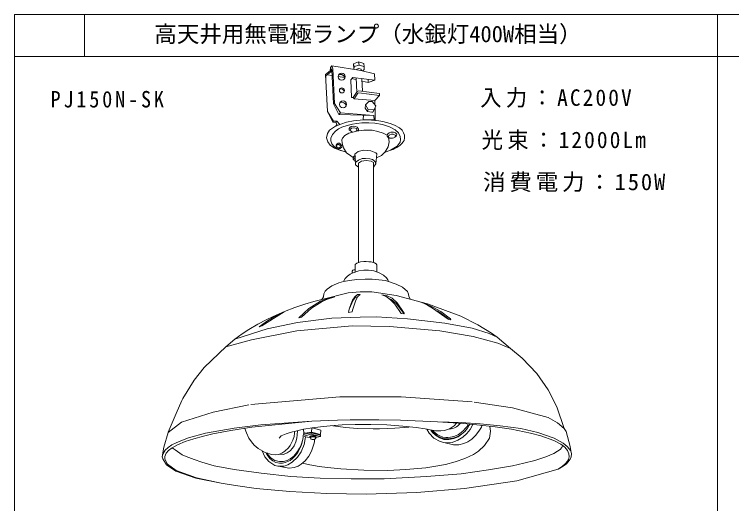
# Model space of a CAD drawing. Units: millimetres, scale not verified. Extents: x -1348 to 1152, y -2025 to -250.
# Drawn here: x -1348 to -710, y -685 to -250 of the extents above; entities that cross this region are included whole.
import ezdxf
from ezdxf.enums import TextEntityAlignment as Align

# ---------------------------------------------------------------- set-up
doc = ezdxf.new("R2010")
doc.units = ezdxf.units.MM
doc.header["$LTSCALE"] = 5
doc.layers.add('0-0_絵', color=7, linetype='Continuous', lineweight=20)
doc.layers.add('0-2_枠', color=7, linetype='Continuous', lineweight=20)
doc.layers.add('0-1_文字', color=7, linetype='Continuous')
doc.styles.add('ＭＳ ゴシック', font='')
doc.styles.get('ＭＳ ゴシック').set_extended_font_data('MS Gothic')

msp = doc.modelspace()

# ---------------------------------------------------------------- linework, layer by layer
at = {"layer": '0-0_絵'}
for p, q in [((-1041.463, -295.053), (-1041.964, -291.978)), ((-1046.344, -293.777), (-1045.994, -296.155)), ((-1039.563, -298.561), (-1039.372, -299.9)), ((-1069.746, -303.49), (-1065.497, -304.154)), ((-1060.15, -304.99), (-1054.331, -305.899)), ((-1043.977, -306.279), (-1043.591, -319.05)), ((-1038.333, -317.977), (-1038.896, -307.056)), ((-1033.3, -310.467), (-1027.601, -308.161)), ((-1045.877, -324.811), (-1042.564, -319.888)), ((-1033.271, -334.264), (-1034.093, -336.09)), ((-1029.163, -336.638), (-1028.158, -334.629)), ((-1027.191, -344.305), (-1027.321, -332.815)), ((-1037.728, -343.204), (-1037.649, -339.508)), ((-1061.298, -344.861), (-1064.23, -344.664)), ((-1060.709, -348.491), (-1062.295, -345.91)), ((-1061.237, -347.632), (-1062.263, -349.155)), ((-1025.779, -373.85), (-1026.547, -382.789)), ((-1044.215, -380.962), (-1044.111, -380.823)), ((-1028.617, -381.517), (-1028.617, -385.502)), ((-1041.948, -385.502), (-1041.948, -470.577)), ((-1028.675, -470.523), (-1028.675, -385.502)), ((-1044.923, -478.77), (-1044.923, -472.89)), ((-1017.054, -499.697), (-1021.19, -499.247)), ((-918.591, -536.813), (-907.021, -546.794)), ((-1004.649, -610.742), (-971.658, -612.129)), ((-1141.677, -621.894), (-1142.945, -617.954)), ((-1083.648, -621.242), (-1083.5, -617.469)), ((-923.348, -616.332), (-923.346, -616.313)), ((-1098.776, -620.616), (-1096.609, -620.091)), ((-1096.78, -620.13), (-1090.929, -618.758)), ((-1090.002, -622.268), (-1090.685, -621.586)), ((-1084.203, -623.166), (-1084.166, -621.945)), ((-979.22, -622.172), (-981.238, -618.717)), ((-1090.048, -625.127), (-1084.61, -626.348)), ((-1089.37, -627.387), (-1089.046, -625.401)), ((-1080.096, -626.052), (-1075.842, -625.164)), ((-960.985, -630.71), (-966.153, -630.573)), ((-1103.088, -674.248), (-1070.032, -675.88))]:
    msp.add_line(p, q, dxfattribs=at)
for points in [[(-1038.017, -300.07), (-1036.89, -298.802), (-1037.031, -296.267), (-1037.192, -293.308), (-1041.964, -291.978), (-1046.344, -293.777), (-1046.266, -298.47)], [(-1027.352, -330.121), (-1027.393, -326.454), (-1023.44, -321.782), (-1023.44, -320.172), (-1041.617, -317.806), (-1043.132, -318.374), (-1046.729, -323.675), (-1048.15, -323.581), (-1048.718, -308.054), (-1047.013, -305.877), (-1027.601, -308.161), (-1027.663, -302.752), (-1039.846, -299.566), (-1065.597, -295.542), (-1066.877, -297.035), (-1067.09, -299.914), (-1071.234, -303.258), (-1069.689, -336.218), (-1064.23, -344.664), (-1064.848, -345.488), (-1069.689, -336.218)], [(-1064.37, -329.38), (-1065.722, -299.127), (-1066.237, -297.995), (-1066.557, -298.315), (-1066.557, -300.767), (-1070.929, -304.5), (-1070.929, -307.973)], [(-1065.597, -295.542), (-1064.744, -298.101), (-1063.464, -329.026), (-1058.114, -337.238), (-1059.411, -338.763), (-1064.37, -329.38)], [(-1046.117, -298.849), (-1045.994, -296.155), (-1041.463, -295.053), (-1038.157, -295.788), (-1037.031, -296.267)], [(-1039.563, -298.561), (-1041.667, -297.796), (-1043.388, -298.561), (-1043.403, -298.989)], [(-1047.826, -306.915), (-1045.483, -307.281), (-1043.934, -307.686)], [(-1038.794, -309.031), (-1033.3, -310.467), (-1033.3, -307.49)], [(-1027.393, -326.454), (-1045.877, -324.811), (-1046.729, -323.675)], [(-1042.564, -319.888), (-1041.617, -319.415), (-1023.44, -321.782)], [(-1029.163, -336.638), (-1030.076, -336.729), (-1034.093, -336.09), (-1036.011, -333.259), (-1035.919, -330.063)], [(-1058.114, -337.238), (-1028.302, -339.772), (-1059.411, -338.763)], [(-1057.079, -371.188), (-1063.393, -368.725), (-1067.07, -366.054), (-1069.291, -363.07), (-1070.401, -359.462), (-1069.499, -355.785), (-1067.695, -352.732), (-1065.266, -350.997), (-1062.352, -349.193), (-1057.799, -347.248), (-1052.683, -345.649), (-1046.447, -344.45), (-1040.451, -343.73), (-1035.574, -343.651), (-1030.457, -343.81), (-1025.58, -344.13), (-1020.384, -345.01), (-1013.908, -346.689), (-1010.071, -348.208), (-1005.673, -350.766), (-1003.275, -352.765), (-1001.916, -355.163), (-1001.036, -357.322), (-1001.116, -359.48), (-1001.516, -361.879), (-1002.156, -362.998), (-1003.355, -364.597), (-1005.354, -366.436), (-1007.832, -368.274), (-1011.11, -369.873), (-1013.271, -370.399)], [(-1037.728, -343.204), (-1028.134, -343.597), (-1028.302, -339.772)], [(-1018.794, -372.462), (-1013.438, -370.503), (-1007.561, -366.846), (-1005.079, -363.319), (-1004.557, -360.968), (-1004.948, -358.225), (-1006.516, -354.96), (-1009.536, -352.408), (-1014.422, -349.805), (-1020.815, -347.796), (-1027.39, -346.609), (-1032.824, -346.198), (-1038.988, -346.335), (-1043.463, -346.837), (-1047.222, -347.413), (-1051.943, -348.593), (-1056.75, -350.043), (-1059.808, -351.523), (-1062.569, -353.759), (-1065.087, -356.456), (-1066.581, -359.726), (-1066.698, -362.285), (-1065.737, -364.902), (-1063.8, -367.065), (-1061.277, -368.947), (-1058.415, -370.432), (-1055.704, -371.4), (-1053.027, -372.248)], [(-1064.848, -345.488), (-1062.295, -345.91), (-1061.298, -344.861), (-1058.565, -347.575)], [(-1049.608, -350.243), (-1050.421, -351.25), (-1050.226, -352.322), (-1049.088, -353.427), (-1047.561, -354.077)], [(-1042.752, -353.46), (-1042.037, -352.647), (-1041.972, -351.77), (-1043.142, -350.178), (-1044.637, -349.43), (-1046.554, -349.041), (-1048.438, -349.495), (-1049.608, -350.243)], [(-1044.921, -378.178), (-1052.612, -372.923), (-1055.387, -368.412), (-1056.567, -364.374), (-1056.723, -361.361), (-1056.319, -359.932), (-1054.207, -357.385), (-1050.604, -355.397), (-1047.051, -354.455), (-1043.704, -353.568), (-1037.13, -352.808), (-1029.958, -352.862), (-1024.741, -353.949), (-1019.96, -355.307), (-1016.389, -357.139)], [(-1049.195, -353.243), (-1049.521, -352.578), (-1049.261, -351.693), (-1048.22, -351.016), (-1046.217, -350.799), (-1045.754, -350.759), (-1043.715, -351.179), (-1043.429, -352.63), (-1043.514, -353.086), (-1044.061, -353.551)], [(-1016.214, -356.344), (-1016.612, -357.994), (-1015.815, -358.905), (-1014.976, -359.165)], [(-1014.905, -359.19), (-1015.417, -358.393), (-1015.36, -357.994), (-1015.019, -357.482), (-1014.62, -357.084), (-1014.108, -356.742), (-1012.685, -356.344), (-1011.149, -356.401), (-1010.067, -356.742), (-1009.157, -357.255), (-1009.271, -358.336), (-1008.872, -358.393), (-1008.531, -358.108), (-1008.133, -357.368), (-1007.905, -356.344), (-1009.214, -355.035), (-1011.035, -354.58), (-1013.141, -354.523), (-1014.791, -355.035), (-1016.214, -356.344)], [(-1015.347, -359.05), (-1015.192, -359.333), (-1014.86, -363.19), (-1015.525, -367.579), (-1018.18, -371.995), (-1021.686, -375.342), (-1026.084, -377.404)], [(-1013.141, -359.929), (-1014.108, -359.816), (-1014.905, -359.19)], [(-1013.141, -359.929), (-1011.889, -359.986), (-1010.523, -359.645), (-1009.555, -358.905), (-1009.271, -358.45), (-1009.271, -358.336)], [(-1044.344, -379.4), (-1045.984, -379.527), (-1046.742, -378.391), (-1046.742, -376.75), (-1045.858, -375.993), (-1044.344, -375.993)], [(-1028.617, -381.517), (-1030.885, -380.32), (-1035.272, -379.62), (-1039.277, -380.383), (-1042.136, -382.026), (-1042.136, -385.502), (-1044.56, -383.476), (-1045.279, -374.125), (-1042.227, -371.755), (-1037.422, -370.523), (-1031.139, -371.015), (-1026.622, -372.805), (-1025.779, -373.85)], [(-1028.617, -385.502), (-1026.547, -382.789), (-1027.08, -380.797), (-1028.338, -379.613), (-1029.67, -378.725), (-1031.964, -378.207), (-1035.886, -377.985), (-1038.846, -378.059), (-1042.102, -379.317), (-1044.174, -380.871), (-1044.675, -381.974)], [(-1044.921, -472.89), (-1044.825, -472.32), (-1043.613, -471.16), (-1040.253, -469.983), (-1037.141, -469.63), (-1035.098, -469.596), (-1032.787, -469.701), (-1030.863, -469.901), (-1027.894, -470.745), (-1026.171, -471.727), (-1025.682, -472.514), (-1025.682, -478.832)], [(-1047.607, -479.796), (-1047.587, -478.03), (-1047.067, -477.294), (-1046.231, -476.823), (-1045.513, -476.907), (-1044.923, -477.284)], [(-1046.866, -479.478), (-1041.714, -477.892), (-1037.4, -477.209), (-1033.222, -477.224), (-1028.406, -477.976), (-1023.633, -479.498), (-1019.782, -481.702), (-1017.187, -484.048), (-1015.907, -485.824), (-1014.904, -487.551)], [(-1074.535, -503.33), (-1073.235, -500.99), (-1072.734, -498.294), (-1071.56, -495.988), (-1069.869, -494.08), (-1065.568, -491.179), (-1059.486, -488.62), (-1055.387, -487.459), (-1053.751, -484.737), (-1051.899, -482.697), (-1049.275, -480.698), (-1046.99, -479.528)], [(-1018.147, -486.551), (-1024.062, -485.709), (-1029.967, -485.253), (-1036.147, -485.169), (-1043.46, -485.514), (-1050.069, -486.401), (-1055.387, -487.459)], [(-996.072, -502.785), (-997.349, -500.58), (-997.577, -498.663), (-998.59, -496.294), (-1002.792, -492.309), (-1008.385, -489.561), (-1018.147, -486.551)], [(-918.591, -536.813), (-923.688, -533.239), (-935.914, -525.955), (-951.127, -518.214), (-980.585, -507.154), (-1008.437, -499.788), (-1030.202, -496.601), (-1040.612, -496.612), (-1051.208, -497.492), (-1074.535, -503.33), (-1081.833, -505.207), (-1089.685, -507.512), (-1098.542, -510.54), (-1107.805, -514.108), (-1117.741, -518.325), (-1124.176, -521.479), (-1131.508, -525.42), (-1139.4, -530.16), (-1145.274, -533.949), (-1151.982, -538.574)], [(-1042.762, -501.155), (-1044.381, -504.044), (-1047.419, -512.68), (-1047.75, -514.448), (-1050.913, -514.9), (-1050.259, -511.806)], [(-1021.19, -499.247), (-1017.369, -500.778), (-1013.481, -503.561), (-1009.586, -507.59), (-1004.158, -515.687), (-1001.44, -516.205), (-1008.475, -506.751), (-1013.078, -503.22), (-1016.191, -501.513)], [(-1017.054, -499.697), (-1012.177, -502.115), (-1007.684, -506.304), (-1001.413, -515.415), (-1001.44, -516.205)], [(-972.105, -513.49), (-969.697, -514.911), (-966.452, -517.138), (-961.411, -521.09)], [(-1160.002, -545.578), (-1151.982, -538.574), (-1123.336, -529.308), (-1096.163, -523.68), (-1065.851, -519.995), (-1040.392, -518.979), (-1026.05, -518.898), (-998.574, -520.483), (-965.111, -524.242), (-940.88, -528.921), (-925.955, -533.687), (-918.606, -536.807)], [(-906.976, -546.874), (-918.195, -542.129), (-940.17, -536.167), (-969.837, -531.178), (-1014.534, -527.259), (-1047.511, -526.615), (-1096.757, -531.177), (-1137.239, -539.203), (-1159.926, -545.511)], [(-1159.534, -545.135), (-1179.073, -563.9), (-1187.962, -575.125), (-1198.197, -591.404), (-1199.112, -593.101), (-1204.044, -604.61), (-1211.246, -621.19)], [(-859.116, -617.943), (-865.793, -598.86), (-873.44, -583.737), (-883.408, -569.274), (-896.506, -555.4), (-906.961, -546.9)], [(-940.865, -594.452), (-1004.197, -589.77), (-1058.589, -589.8), (-1137.707, -596.799)], [(-1139.388, -597.048), (-1171.346, -603.524), (-1199.274, -612.533), (-1211.331, -621.495)], [(-1070.032, -675.88), (-1035.278, -676.374), (-990.045, -674.985), (-947.678, -671.51), (-901.258, -664.489), (-864.533, -654.194), (-860.189, -651.656), (-857.538, -649.668), (-855.621, -647.757), (-853.882, -645.297), (-852.893, -643.179), (-852.785, -640.682), (-853.393, -638.015), (-853.945, -634.123), (-857.321, -620.591), (-859.116, -617.943), (-864.958, -612.925), (-873.308, -608.335), (-904.979, -599.589), (-939.118, -594.635)], [(-1211.338, -621.519), (-1215.109, -634.699), (-1216.411, -643.233), (-1215.967, -645.163), (-1212.546, -650.368), (-1204.366, -655.913), (-1186.614, -662.263), (-1164.025, -666.723), (-1185.973, -661.816), (-1204.073, -655.458), (-1211.864, -649.661), (-1214.121, -645.302), (-1214.165, -642.912), (-1212.974, -640.031), (-1210.85, -637.649), (-1207.764, -635.207), (-1203.023, -632.573), (-1196.076, -629.779), (-1188.525, -627.184), (-1179.724, -624.786), (-1171.369, -622.814), (-1155.429, -619.88), (-1136.753, -616.961), (-1083.637, -611.516), (-1128.865, -614.841), (-1152.409, -617.645), (-1177.97, -622.269), (-1193.022, -626.376), (-1197.093, -627.779), (-1204.097, -630.717), (-1208.034, -632.7), (-1211.115, -634.883), (-1213.966, -637.381), (-1215.581, -640.171), (-1216.411, -643.233)], [(-1004.649, -610.742), (-1023.949, -610.338), (-1049.396, -610.347), (-1060.53, -610.549), (-1083.637, -611.516)], [(-860.11, -631.01), (-867.982, -626.543), (-882.706, -621.653), (-897.838, -618.165), (-915.924, -615.759), (-933.883, -613.823), (-950.801, -612.654), (-971.658, -612.129), (-948.683, -613.68), (-936.898, -614.749), (-920.607, -616.653), (-906.111, -618.664), (-889.071, -622.134), (-879.813, -624.534), (-868.303, -628.821), (-862.27, -631.951)], [(-925.169, -616.431), (-924.546, -620.537), (-925.59, -626.573), (-929.9, -633.205), (-935.305, -638.256), (-939.824, -641.246), (-947.505, -644.89), (-956.11, -647.811), (-964.72, -650.016), (-973.25, -651.714), (-982.13, -653.053), (-1000.062, -654.647), (-1015.88, -655.372), (-1037.166, -655.237), (-1057.803, -654.023), (-1069.568, -652.837), (-1076.84, -651.945), (-1085.155, -650.511), (-1091.789, -648.922)], [(-1090.002, -622.268), (-1089.272, -622.278), (-1083.648, -621.242), (-1075.694, -623.351), (-1075.583, -619.503), (-1083.167, -617.432), (-1090.484, -618.657)], [(-1083.142, -617.438), (-1075.669, -616.629), (-1067.092, -615.813), (-1056.598, -614.859), (-1044.975, -614.503), (-1031.087, -614.427), (-1016.874, -614.841), (-1002.698, -615.948), (-990.769, -617.246), (-982.806, -618.405), (-973.632, -620.065), (-968.826, -620.207), (-965.637, -619.713), (-962.776, -618.92), (-960.49, -617.999), (-958.687, -616.901), (-957.02, -615.598), (-954.778, -613.363)], [(-1064.849, -615.661), (-1053.196, -617.196), (-1043.242, -617.961), (-1029.078, -618.455), (-1023.347, -618.32), (-1009.738, -617.647), (-1001.092, -617.034), (-997.131, -616.759)], [(-979.22, -622.172), (-974.952, -626.657), (-969.53, -629.571), (-966.153, -630.573), (-957.512, -632.739), (-952.916, -632.644), (-948.35, -631.464), (-944.816, -629.899), (-941.219, -627.463), (-938.001, -624.337), (-934.977, -620.517), (-932.81, -616.899), (-932.244, -615.256)], [(-944.433, -614.688), (-945.538, -616.285), (-947.05, -618.152), (-948.529, -619.82), (-950.768, -621.765), (-953.091, -623.347), (-955.033, -624.365), (-957.385, -625.191), (-960.219, -625.851), (-962.474, -626.074)], [(-953.829, -615.835), (-954.963, -616.689), (-956.558, -617.521), (-958.144, -618.013), (-959.673, -618.396), (-961.492, -618.518)], [(-960.985, -630.71), (-958.615, -630.417), (-953.662, -628.458), (-949.392, -625.871), (-945.78, -622.61), (-942.819, -618.858), (-940.312, -614.471)], [(-953.829, -615.835), (-952.45, -614.653), (-951.576, -613.713)], [(-942.931, -614.202), (-943.489, -615.07), (-945.223, -617.827), (-947.522, -620.658), (-950.298, -623.235)], [(-1141.677, -621.894), (-1139.525, -626.551), (-1137.092, -630.051), (-1134.614, -632.834), (-1131.213, -635.764), (-1125.013, -639.304), (-1119.45, -641.298), (-1115.564, -641.577), (-1113.071, -641.176), (-1110.153, -639.979), (-1107.627, -638.321), (-1104.373, -635.296), (-1102.824, -633.308), (-1101.16, -630.357), (-1100.297, -628.443), (-1099.295, -625.248), (-1098.916, -622.242), (-1098.8, -620.646)], [(-1090.894, -618.757), (-1090.839, -619.61), (-1090.689, -621.509), (-1090.87, -623.261), (-1091.285, -624.082), (-1091.201, -625.673), (-1091.535, -627.737), (-1092.43, -631.401), (-1093.25, -634.01), (-1094.611, -637.004), (-1096.005, -639.341), (-1098.253, -642.295), (-1100.625, -644.717), (-1102.839, -646.436), (-1105.577, -647.783), (-1107.212, -648.437), (-1109.48, -648.9), (-1112.28, -648.976), (-1115.497, -648.226), (-1118.267, -646.895), (-1120.759, -644.839), (-1122.746, -642.451), (-1124.054, -639.968), (-1124.046, -639.987), (-1124.038, -640.007)], [(-1099.91, -620.876), (-1106.381, -622.953), (-1110.835, -624.63), (-1112.418, -626.8)], [(-1112.322, -641.001), (-1108.81, -641.158), (-1105.507, -639.853), (-1102.82, -637.937), (-1100.622, -635.673), (-1099.131, -633.379), (-1097.568, -629.8), (-1096.839, -626.617), (-1096.603, -623.558), (-1096.353, -620.032)], [(-1090.048, -625.127), (-1089.826, -624.535), (-1084.203, -623.166), (-1075.842, -625.164), (-1075.842, -624.128), (-1084.092, -621.982), (-1084.499, -621.908), (-1090.936, -623.388)], [(-1084.537, -626.154), (-1084.676, -625.957), (-1084.637, -625.685), (-1085.142, -625.416), (-1085.269, -625.212), (-1085.255, -624.87), (-1084.244, -624.45), (-1082.721, -624.296), (-1081.732, -624.295), (-1080.57, -624.396), (-1079.548, -624.875), (-1079.867, -625.064), (-1080.142, -625.132), (-1080.123, -625.355), (-1080.131, -625.541), (-1080.933, -625.145), (-1081.893, -625.07), (-1083.033, -625.103), (-1083.798, -625.223), (-1084.234, -625.396), (-1084.637, -625.685)], [(-977.155, -619.628), (-975.742, -621.397), (-973.199, -623.7), (-970.737, -625.354), (-967.426, -626.648), (-963.287, -627.141), (-960.152, -627.022), (-956.992, -626.485), (-953.739, -625.09), (-951.836, -624.084), (-950.298, -623.235), (-953.496, -625.428), (-957.387, -627.107), (-961.752, -627.963), (-966.115, -627.734), (-969.774, -626.454), (-973.563, -624.038), (-976.109, -621.601), (-977.805, -619.477)], [(-962.474, -626.074), (-964.504, -626.085), (-966.993, -625.687), (-969.816, -624.662), (-972.077, -623.444), (-973.98, -621.96), (-976.09, -619.775)], [(-1089.37, -627.387), (-1090.343, -632.254), (-1093.074, -638.823), (-1096.345, -643.59), (-1100.833, -648.07), (-1104.917, -650.316), (-1108.19, -651.465), (-1113.605, -651.688), (-1116.459, -651.031), (-1121.593, -647.486), (-1125.318, -643.324), (-1127.56, -638.029)], [(-1123.546, -639.83), (-1122.745, -641.149), (-1119.963, -644.15), (-1116.477, -646.42), (-1112.192, -647.512), (-1108.683, -647.38), (-1105.426, -646.519), (-1102.63, -644.966), (-1099.526, -642.628), (-1096.181, -638.481), (-1094.369, -635.506), (-1093.059, -632.614), (-1091.535, -627.737)], [(-1092.874, -649.891), (-1089.538, -646.911), (-1086.159, -642.659), (-1083.859, -638.252), (-1082.499, -634.794), (-1081.42, -631.083), (-1081.199, -629.716), (-1081.087, -628.282)], [(-1084.537, -626.154), (-1084.647, -626.654), (-1084.476, -627.148), (-1083.944, -627.557), (-1083.173, -627.778), (-1081.537, -627.756), (-1080.752, -627.444), (-1080.166, -626.997), (-1079.987, -626.67), (-1079.977, -626.195), (-1080.166, -625.994), (-1080.037, -625.845), (-1080.131, -625.541)], [(-1080.166, -625.994), (-1080.484, -625.81), (-1081.114, -625.586), (-1081.796, -625.507), (-1082.819, -625.534), (-1083.653, -625.631), (-1084.141, -625.825), (-1084.537, -626.154)], [(-860.11, -631.01), (-856.468, -634.05), (-853.393, -638.015)], [(-1207.533, -635.132), (-1205.129, -637.125), (-1198.646, -641.555), (-1195.206, -643.112), (-1187.985, -645.734), (-1181.317, -648.027), (-1170.46, -651.212), (-1152.44, -654.588), (-1128.506, -657.674), (-1102.182, -660.699), (-1076.055, -662.209), (-1048.382, -662.963), (-1019.183, -662.893), (-981.602, -660.897), (-950.648, -658.349), (-926.546, -654.978), (-905.056, -651.259), (-894.922, -649.044), (-885.123, -646.412), (-875.389, -643.176), (-868.509, -640.255), (-864.973, -638.343), (-862.698, -636.729), (-861.139, -634.823), (-860.532, -633.346), (-860.536, -633.357)], [(-856.289, -637.641), (-854.882, -640.477), (-854.819, -643.244), (-855.41, -645.693), (-856.196, -647.194), (-858.049, -649.338), (-860.709, -651.584), (-863.379, -653.411), (-864.533, -654.194)], [(-862.27, -631.951), (-858.712, -634.807), (-856.289, -637.641)], [(-1092.874, -649.891), (-1095.573, -651.451), (-1099.242, -652.885), (-1103.734, -653.476)], [(-1103.794, -653.482), (-1103.913, -653.492), (-1103.947, -653.495), (-1111.603, -651.798)], [(-1103.088, -674.248), (-1133.035, -671.312), (-1151.272, -668.871), (-1164.025, -666.723)]]:
    msp.add_lwpolyline(points, dxfattribs=at)
for points in [[(-1026.515, -331.068), (-1029.984, -327.142), (-1032.815, -327.233), (-1035.919, -330.063), (-1033.271, -334.264), (-1028.889, -334.72), (-1028.158, -334.629)], [(-1056.935, -367.803), (-1058.357, -369.071), (-1059.623, -369.034), (-1061.336, -368.103), (-1061.895, -367.023), (-1061.881, -365.929), (-1061.38, -365.123), (-1059.964, -364.36), (-1059.027, -364.404), (-1057.938, -365.167), (-1056.957, -366.561)], [(-1058.196, -367.996), (-1057.919, -367.237), (-1058.196, -366.27), (-1059.438, -365.511), (-1060.267, -365.511), (-1061.296, -366.208), (-1061.465, -366.886), (-1061.465, -367.394), (-1060.844, -368.128), (-1060.267, -368.479), (-1059.162, -368.479)], [(-1094.939, -519.637), (-1092.55, -519.013), (-1083.873, -511.054), (-1074.335, -505.077), (-1069.565, -502.998), (-1062.968, -501.063), (-1070.276, -502.732), (-1075.65, -504.834), (-1086.194, -511.484)], [(-1042.956, -498.86), (-1045.411, -500.893), (-1047.351, -504.03), (-1048.641, -506.961), (-1050.259, -511.806), (-1046.754, -503.859), (-1044.625, -501.202), (-1042.762, -501.155), (-1042.462, -500.766), (-1040.573, -498.994)], [(-986.516, -505.71), (-983.728, -506.831), (-980.75, -508.279), (-976.098, -510.899), (-962.161, -520.839), (-960.317, -521.438), (-959.969, -521.334), (-960.135, -520.672), (-968.883, -514.098), (-975.779, -510.282), (-982.258, -507.247)], [(-1130.203, -527.554), (-1127.913, -526.681), (-1107.972, -514.296), (-1117.438, -519), (-1123.808, -522.836)]]:
    msp.add_lwpolyline(points, close=True, dxfattribs=at)
for centre, radius in [((-1056.992, -305.115), 3.161), ((-1056.722, -317.344), 2.212), ((-1055.782, -329.776), 3.161)]:
    msp.add_circle(centre, radius, dxfattribs=at)
for centre, radius in [((-1058.295, -307.308), 4.207), ((-1057.635, -318.879), 2.945), ((-1057.085, -331.969), 4.207)]:
    msp.add_arc(centre, radius, 10.74783, 107.78117, dxfattribs=at)
at = {"layer": '0-2_枠'}
for p, q in [((-1347.945, -249.712), (-1347.945, -2024.712)), ((-1285.445, -287.212), (-1285.445, -249.712)), ((-722.945, -249.712), (-722.945, -2024.712)), ((-1347.945, -287.212), (1152.055, -287.212))]:
    msp.add_line(p, q, dxfattribs=at)
msp.add_lwpolyline([(1152.055, -2024.712), (1152.055, -249.712), (-1347.945, -249.712)], dxfattribs=at)

# ---------------------------------------------------------------- texts
at = {"layer": '0-1_文字', "style": 'ＭＳ ゴシック'}
msp.add_text('高天井用無電極ランプ（水銀灯400W相当）', height=14.66, dxfattribs=at).set_placement((-1223.487, -278.892), align=Align.BOTTOM_LEFT)
at = {"layer": '0-1_文字', "char_height": 14.66, "attachment_point": 7, "style": 'ＭＳ ゴシック'}
for s, insert in [('\\T1.28;\\W0.9;PJ150N-SK', (-1315.804, -332.771)), ('\\T1.2;\\W0.95;入力：AC200V', (-933.834, -332.771)), ('\\T1.2;\\W0.95;光束：12000Lm', (-932.553, -370.271)), ('\\T1.17;消費電力：150W', (-931.271, -407.771))]:
    msp.add_mtext(s, dxfattribs=dict(at, insert=insert))

doc.saveas('drawing.dxf')
